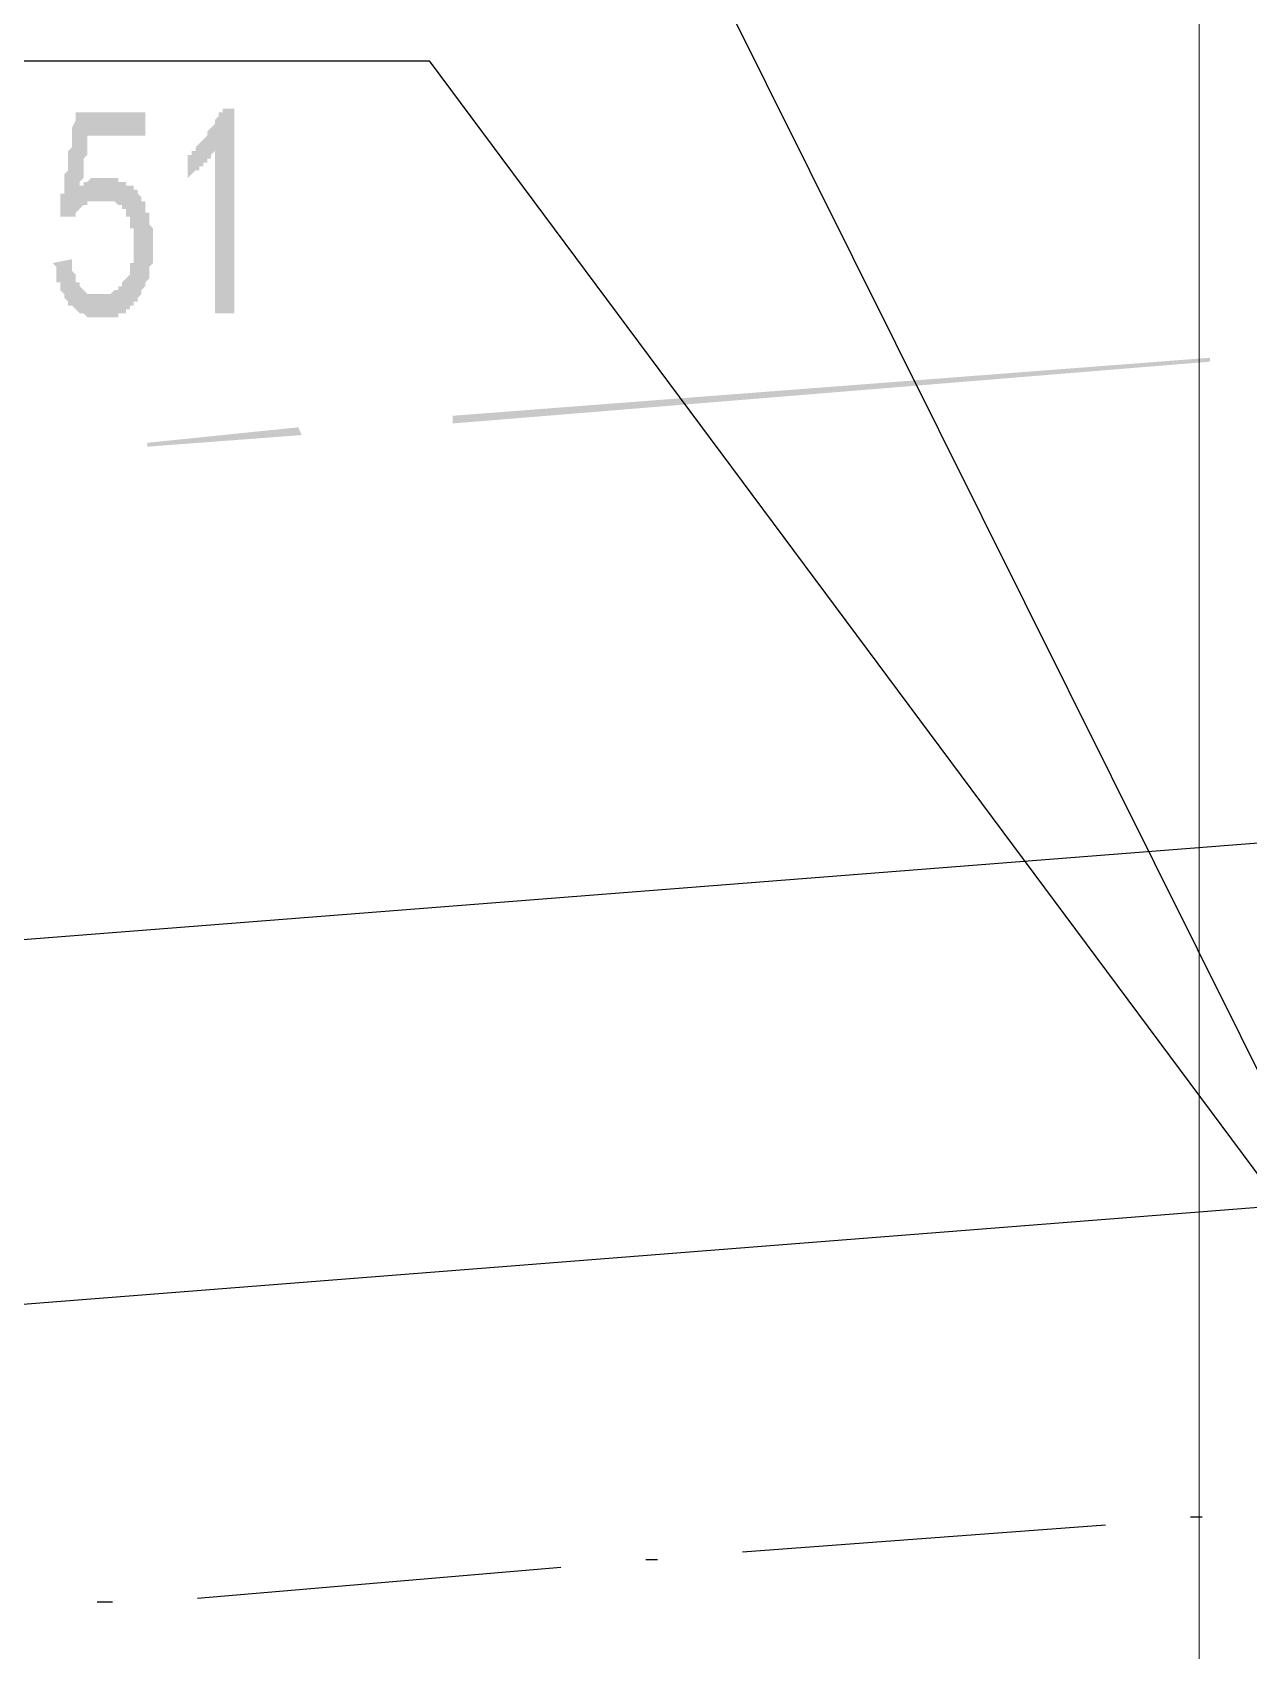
# Model space of a CAD drawing. Header units: millimetres. Extents: x 6156 to 7119, y 3162 to 3647.
# Drawn here: x 6816.61 to 6836.6, y 3556.23 to 3582.82 of the extents above; entities that cross this region are included whole.
import ezdxf

# ---------------------------------------------------------------- set-up
doc = ezdxf.new("R2010")
doc.units = ezdxf.units.MM
doc.layers.add('图层1', color=7, linetype='Continuous')
doc.layers.add('点图2', color=30, linetype='Continuous', lineweight=5)

msp = doc.modelspace()

# ---------------------------------------------------------------- hatches: boundary and pattern name
at = {"layer": '图层1', "transparency": 33554559}
for points in [[(6819.612, 3580.869), (6819.612, 3580.869), (6819.548, 3580.805), (6819.548, 3580.805), (6819.548, 3580.742), (6819.485, 3580.742), (6819.485, 3580.678), (6819.421, 3580.678), (6819.421, 3580.615), (6819.358, 3580.615), (6819.358, 3580.551), (6819.294, 3580.551), (6819.294, 3580.551), (6819.231, 3580.488), (6819.231, 3580.488), (6819.167, 3580.424), (6819.167, 3580.424), (6819.167, 3580.424), (6819.167, 3580.742), (6819.167, 3580.805), (6819.231, 3580.805), (6819.231, 3580.869), (6819.294, 3580.869), (6819.294, 3580.932), (6819.294, 3580.932), (6819.358, 3580.996), (6819.358, 3580.996), (6819.421, 3581.059), (6819.421, 3581.059), (6819.485, 3581.123), (6819.485, 3581.186), (6819.485, 3581.186), (6819.548, 3581.25), (6819.548, 3581.25), (6819.612, 3581.313), (6819.612, 3581.313), (6819.612, 3581.377), (6819.675, 3581.44), (6819.675, 3581.44), (6819.675, 3581.504), (6819.739, 3581.504), (6819.739, 3581.567), (6819.929, 3581.567), (6819.929, 3578.202), (6819.612, 3578.202)], [(6817.262, 3579.091), (6817.262, 3579.027), (6817.262, 3578.964), (6817.262, 3578.9), (6817.262, 3578.9), (6817.326, 3578.837), (6817.326, 3578.773), (6817.326, 3578.71), (6817.389, 3578.71), (6817.389, 3578.646), (6817.389, 3578.646), (6817.453, 3578.583), (6817.453, 3578.583), (6817.453, 3578.583), (6817.516, 3578.519), (6817.516, 3578.519), (6817.58, 3578.519), (6817.58, 3578.519), (6817.643, 3578.519), (6817.643, 3578.519), (6817.707, 3578.519), (6817.77, 3578.519), (6817.77, 3578.519), (6817.834, 3578.519), (6817.834, 3578.519), (6817.897, 3578.519), (6817.897, 3578.519), (6817.961, 3578.583), (6817.961, 3578.583), (6818.024, 3578.583), (6818.024, 3578.646), (6818.088, 3578.646), (6818.088, 3578.646), (6818.088, 3578.71), (6818.151, 3578.773), (6818.151, 3578.773), (6818.215, 3578.837), (6818.215, 3578.9), (6818.215, 3578.9), (6818.215, 3578.9), (6818.215, 3578.964), (6818.215, 3579.027), (6818.278, 3579.027), (6818.278, 3579.091), (6818.278, 3579.154), (6818.278, 3579.218), (6818.278, 3579.281), (6818.278, 3579.281), (6818.278, 3579.345), (6818.278, 3579.345), (6818.278, 3579.408), (6818.278, 3579.472), (6818.278, 3579.535), (6818.278, 3579.599), (6818.215, 3579.599), (6818.215, 3579.662), (6818.215, 3579.726), (6818.215, 3579.789), (6818.151, 3579.789), (6818.151, 3579.789), (6818.151, 3579.853), (6818.151, 3579.916), (6818.088, 3579.916), (6818.088, 3579.98), (6818.024, 3579.98), (6818.024, 3579.98), (6817.961, 3580.043), (6817.961, 3580.043), (6817.897, 3580.043), (6817.897, 3580.043), (6817.834, 3580.043), (6817.834, 3580.043), (6817.77, 3580.043), (6817.77, 3580.043), (6817.707, 3580.043), (6817.707, 3580.043), (6817.643, 3580.043), (6817.58, 3580.043), (6817.58, 3580.043), (6817.516, 3580.043), (6817.516, 3579.98), (6817.453, 3579.98), (6817.453, 3579.98), (6817.389, 3579.916), (6817.389, 3579.916), (6817.326, 3579.853), (6817.326, 3579.853), (6817.326, 3579.789), (6817.262, 3579.789), (6817.072, 3579.789), (6817.072, 3579.789), (6817.072, 3579.853), (6817.072, 3579.853), (6817.072, 3579.853), (6817.072, 3579.853), (6817.072, 3579.916), (6817.072, 3579.916), (6817.072, 3579.916), (6817.072, 3579.98), (6817.072, 3579.98), (6817.072, 3580.043), (6817.072, 3580.043), (6817.072, 3580.107), (6817.072, 3580.17), (6817.136, 3580.17), (6817.136, 3580.234), (6817.136, 3580.297), (6817.136, 3580.297), (6817.136, 3580.361), (6817.136, 3580.424), (6817.136, 3580.488), (6817.199, 3580.551), (6817.199, 3580.615), (6817.199, 3580.678), (6817.199, 3580.742), (6817.199, 3580.805), (6817.199, 3580.869), (6817.262, 3580.932), (6817.262, 3581.059), (6817.262, 3581.122), (6817.262, 3581.186), (6817.262, 3581.249), (6817.326, 3581.376), (6817.326, 3581.44), (6817.326, 3581.503), (6818.469, 3581.503), (6818.469, 3581.122), (6817.516, 3581.122), (6817.516, 3581.059), (6817.516, 3580.995), (6817.516, 3580.995), (6817.516, 3580.932), (6817.516, 3580.869), (6817.516, 3580.805), (6817.453, 3580.742), (6817.453, 3580.678), (6817.453, 3580.678), (6817.453, 3580.615), (6817.453, 3580.551), (6817.453, 3580.488), (6817.453, 3580.488), (6817.453, 3580.424), (6817.389, 3580.361), (6817.389, 3580.361), (6817.389, 3580.297), (6817.389, 3580.297), (6817.453, 3580.297), (6817.453, 3580.361), (6817.516, 3580.361), (6817.516, 3580.361), (6817.58, 3580.424), (6817.643, 3580.424), (6817.643, 3580.424), (6817.707, 3580.424), (6817.707, 3580.424), (6817.77, 3580.424), (6817.77, 3580.424), (6817.834, 3580.424), (6817.834, 3580.424), (6817.897, 3580.424), (6817.897, 3580.424), (6817.961, 3580.424), (6818.024, 3580.424), (6818.024, 3580.361), (6818.088, 3580.361), (6818.088, 3580.361), (6818.151, 3580.361), (6818.151, 3580.297), (6818.151, 3580.297), (6818.215, 3580.297), (6818.278, 3580.297), (6818.278, 3580.234), (6818.342, 3580.234), (6818.342, 3580.17), (6818.342, 3580.17), (6818.405, 3580.107), (6818.405, 3580.043), (6818.405, 3580.043), (6818.469, 3580.043), (6818.469, 3579.98), (6818.469, 3579.916), (6818.469, 3579.853), (6818.532, 3579.853), (6818.532, 3579.789), (6818.532, 3579.726), (6818.532, 3579.726), (6818.532, 3579.662), (6818.532, 3579.662), (6818.596, 3579.599), (6818.596, 3579.535), (6818.596, 3579.535), (6818.596, 3579.472), (6818.596, 3579.408), (6818.596, 3579.345), (6818.596, 3579.281), (6818.596, 3579.281), (6818.596, 3579.218), (6818.596, 3579.218), (6818.596, 3579.154), (6818.596, 3579.091), (6818.596, 3579.027), (6818.532, 3578.964), (6818.532, 3578.964), (6818.532, 3578.9), (6818.532, 3578.837), (6818.532, 3578.773), (6818.532, 3578.773), (6818.469, 3578.71), (6818.469, 3578.646), (6818.469, 3578.646), (6818.405, 3578.583), (6818.405, 3578.519), (6818.405, 3578.519), (6818.342, 3578.456), (6818.342, 3578.456), (6818.342, 3578.456), (6818.342, 3578.392), (6818.278, 3578.392), (6818.278, 3578.329), (6818.215, 3578.329), (6818.215, 3578.265), (6818.151, 3578.265), (6818.151, 3578.202), (6818.088, 3578.202), (6818.088, 3578.202), (6818.024, 3578.202), (6818.024, 3578.138), (6817.961, 3578.138), (6817.897, 3578.138), (6817.897, 3578.138), (6817.834, 3578.138), (6817.834, 3578.138), (6817.77, 3578.138), (6817.707, 3578.138), (6817.707, 3578.138), (6817.643, 3578.138), (6817.643, 3578.138), (6817.58, 3578.138), (6817.58, 3578.138), (6817.516, 3578.138), (6817.516, 3578.138), (6817.453, 3578.202), (6817.389, 3578.202), (6817.389, 3578.202), (6817.326, 3578.265), (6817.326, 3578.265), (6817.262, 3578.329), (6817.262, 3578.329), (6817.262, 3578.329), (6817.199, 3578.329), (6817.199, 3578.392), (6817.199, 3578.392), (6817.136, 3578.456), (6817.136, 3578.456), (6817.136, 3578.519), (6817.072, 3578.583), (6817.072, 3578.583), (6817.072, 3578.646), (6817.072, 3578.71), (6817.009, 3578.71), (6817.009, 3578.773), (6817.009, 3578.837), (6817.009, 3578.9), (6817.009, 3578.964), (6816.945, 3579.027)]]:
    msp.add_hatch(color=256, dxfattribs=at).paths.add_polyline_path(points)

# ---------------------------------------------------------------- linework, layer by layer
at = {"layer": '图层1', "lineweight": -3}
for p, q in [((6838.567, 3562.105), (6819.822, 3599.766)), ((6797.799, 3582.351), (6823.134, 3582.351)), ((6823.134, 3582.351), (6840.658, 3558.794)), ((6696.114, 3558.485), (6840.408, 3569.788)), ((6697.415, 3552.549), (6840.631, 3563.819)), ((6835.646, 3558.422), (6835.837, 3558.422)), ((6828.281, 3557.85), (6834.249, 3558.295)), ((6819.328, 3557.088), (6825.296, 3557.596)), ((6826.693, 3557.723), (6826.884, 3557.723)), ((6817.677, 3557.025), (6817.931, 3557.025))]:
    msp.add_line(p, q, dxfattribs=at)
at = {"layer": '图层1', "transparency": 33554559}
for points in [[(6823.518, 3576.518), (6823.518, 3576.391), (6835.964, 3577.471)], [(6823.518, 3576.391), (6835.964, 3577.471), (6835.964, 3577.407)], [(6818.502, 3576.074), (6818.502, 3576.01), (6820.979, 3576.328)], [(6818.502, 3576.01), (6820.979, 3576.328), (6821.042, 3576.201)]]:
    msp.add_solid(points, dxfattribs=at)
at = {"layer": '点图2'}
msp.add_line((6835.788, 3647.373), (6835.788, 3521.157), dxfattribs=at)

doc.saveas('drawing.dxf')
